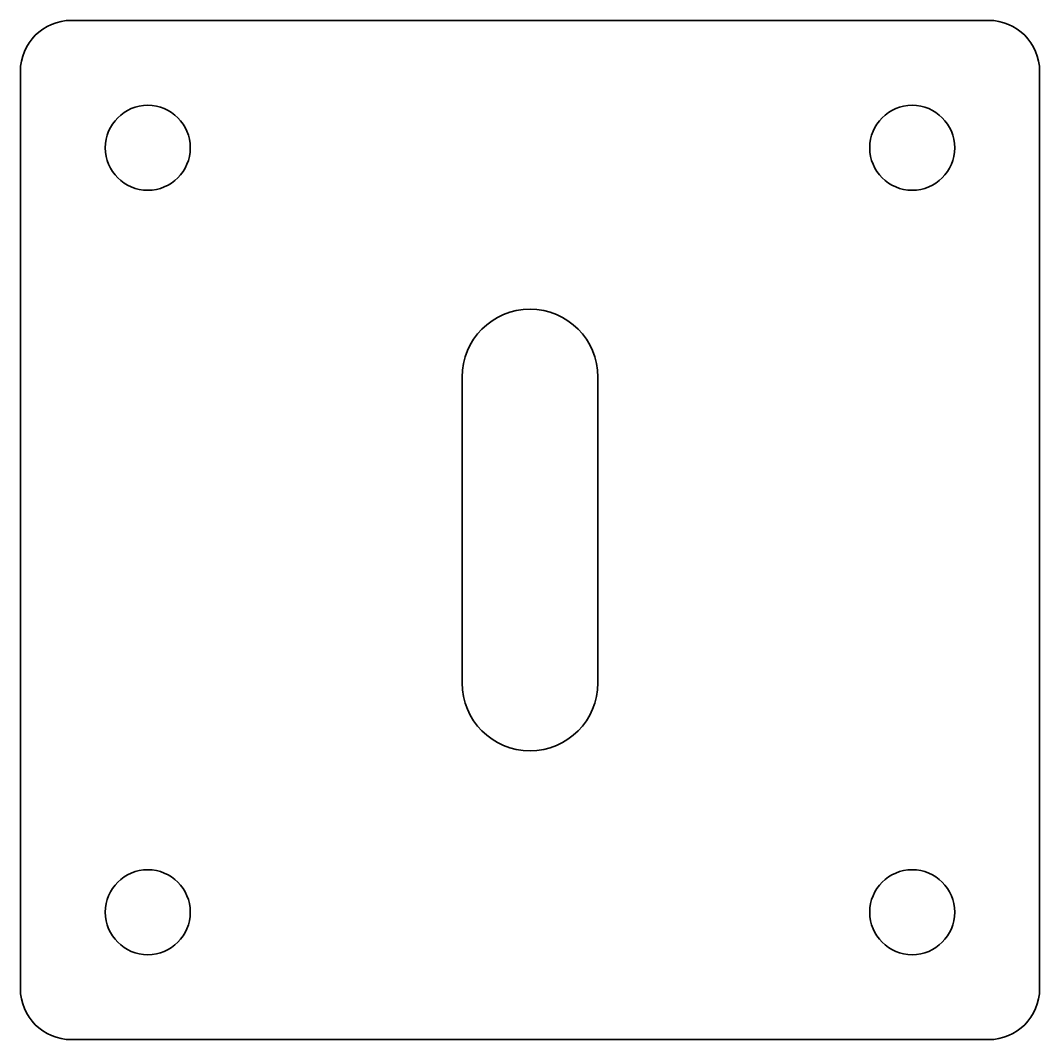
# Model space of a CAD drawing. Header units: inches. Extents: x 0 to 60, y 0 to 60.
import ezdxf

# ---------------------------------------------------------------- set-up
doc = ezdxf.new("R2010")
doc.units = ezdxf.units.IN
doc.header["$MEASUREMENT"] = 0
doc.layers.add('SIMUMAK Visible (ISO)', color=7, linetype='Continuous', lineweight=35)

# ---------------------------------------------------------------- blocks, each defined once
blk = doc.blocks.new('SLP-SMT-03-FRERE01_Sheet_SLP-SMT-03-FRERE01')
at = {"layer": 'SIMUMAK Visible (ISO)'}
for p, q in [((-27, 30), (27, 30)), ((-30, -27), (-30, 27)), ((30, 27), (30, -27)), ((-4, -9), (-4, 9)), ((4, 9), (4, -9)), ((27, -30), (-27, -30))]:
    blk.add_line(p, q, dxfattribs=at)
for centre in [(-22.5, 22.5), (22.5, 22.5), (-22.5, -22.5), (22.5, -22.5)]:
    blk.add_circle(centre, 2.5, dxfattribs=at)
at = {"layer": 'SIMUMAK Visible (ISO)', "extrusion": (0, 0, -1)}
for centre, start, end in [((27, 27), 360, 90), ((-27, 27), 90, 180), ((-27, -27), 180, 270), ((27, -27), 270, 0)]:
    blk.add_arc(centre, 3, start, end, dxfattribs=at)
at = {"layer": 'SIMUMAK Visible (ISO)'}
for centre, start, end in [((0, 9), 0, 180), ((0, -9), 180, 360)]:
    blk.add_arc(centre, 4, start, end, dxfattribs=at)

msp = doc.modelspace()

# ---------------------------------------------------------------- block references
msp.add_blockref('SLP-SMT-03-FRERE01_Sheet_SLP-SMT-03-FRERE01', (30, 30))

doc.saveas('drawing.dxf')
